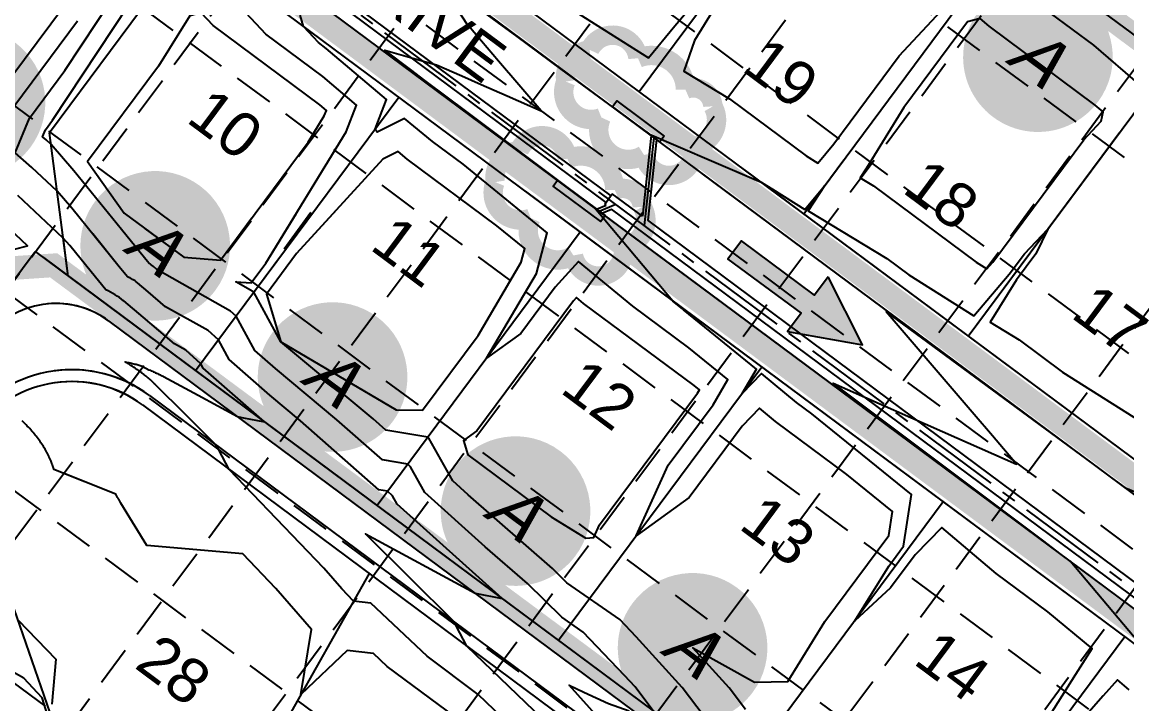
# Model space of a CAD drawing. Header units: feet. Extents: x 2260 to 6199, y 3666 to 7344.
# Drawn here: x 3980.3 to 4353.2, y 6074.7 to 6305 of the extents above; entities that cross this region are included whole.
import ezdxf
from ezdxf.enums import TextEntityAlignment as Align

# ---------------------------------------------------------------- set-up
doc = ezdxf.new("R2010")
doc.units = ezdxf.units.FT
doc.header["$LTSCALE"] = 40
doc.header["$MEASUREMENT"] = 0
doc.linetypes.add('CENTER2', pattern=[1.125, 0.75, -0.125, 0.125, -0.125])
doc.linetypes.add('HIDDEN', pattern=[0.375, 0.25, -0.125])
doc.layers.get('0').update_dxf_attribs({"linetype": 'CONTINUOUS'})
for name, color, linetype in [('ALTURA LOGO', 4, 'CONTINUOUS'), ('CL-STORM', 4, 'CENTER2'), ('CONTROL', 8, 'CONTINUOUS'), ('EOP-PROP', 4, 'CONTINUOUS'), ('EROSION BLANKETS', 84, 'CONTINUOUS'), ('FLOW-ARROWS', 253, 'CONTINUOUS'), ('GRID', 254, 'HIDDEN'), ('INLET', 3, 'CONTINUOUS'), ('INLET PROTECTION', 5, 'CONTINUOUS'), ('LOT-NOS', 4, 'CONTINUOUS'), ('lots-line', 4, 'CONTINUOUS'), ('PC', 43, 'CONTINUOUS'), ('ST-ROW', 2, 'CONTINUOUS'), ('STORM', 3, 'CONTINUOUS'), ('STREET-NAME', 3, 'CONTINUOUS')]:
    doc.layers.add(name, color=color, linetype=linetype)
doc.styles.add('altura', font='ARIAL.TTF', dxfattribs={"oblique": 15})
doc.styles.get("Standard").update_dxf_attribs({"font": 'ARIAL.TTF'})

# ---------------------------------------------------------------- blocks, each defined once
blk = doc.blocks.new('arrow')
blk.add_lwpolyline([(-67.01, -25.36), (-59.33, -25.42), (-59.57, -56.14), (-51.89, -56.2), (-51.65, -25.48), (-43.97, -25.54), (-55.3, -2.41), (-67.01, -25.36)], close=True)
at = {"color": 254}
for points in [[(-43.97, -25.54), (-67.01, -25.36), (-55.3, -2.41), (-67.01, -25.36)], [(-59.57, -56.14), (-51.89, -56.2), (-59.33, -25.42), (-51.65, -25.48)]]:
    blk.add_solid(points, dxfattribs=at)

msp = doc.modelspace()

# ---------------------------------------------------------------- hatches: boundary and pattern name
at = {"layer": 'ALTURA LOGO'}
h = msp.add_hatch(color=42, dxfattribs=at)
edge = h.paths.add_edge_path()
edge.add_ellipse((4323.19, 6293.14), major_axis=(15.08, 20.26), ratio=1, start_angle=269.9984, end_angle=449.9984)
edge.add_ellipse((4323.19, 6293.14), major_axis=(15.08, 20.26), ratio=1, start_angle=89.9974, end_angle=269.9974)
h.paths.add_polyline_path([(4298.72, 6298.38), (4334.91, 6271.45), (4348.28, 6289.41), (4312.1, 6316.34)], flags=24)
h = msp.add_hatch(color=42, dxfattribs=at)
edge = h.paths.add_edge_path()
edge.add_ellipse((3962.84, 6277.81), major_axis=(15.08, 20.26), ratio=1, start_angle=269.9984, end_angle=449.9984)
edge.add_ellipse((3962.84, 6277.81), major_axis=(15.08, 20.26), ratio=1, start_angle=89.9974, end_angle=269.9974)
h.paths.add_polyline_path([(3938.37, 6283.05), (3974.56, 6256.12), (3987.93, 6274.08), (3951.75, 6301.01)], flags=24)
h = msp.add_hatch(color=42, dxfattribs=at)
edge = h.paths.add_edge_path()
edge.add_ellipse((4025.21, 6229.43), major_axis=(15.08, 20.26), ratio=1, start_angle=269.9984, end_angle=449.9984)
edge.add_ellipse((4025.21, 6229.43), major_axis=(15.08, 20.26), ratio=1, start_angle=89.9974, end_angle=269.9974)
h.paths.add_polyline_path([(4000.75, 6234.67), (4036.93, 6207.73), (4050.3, 6225.7), (4014.12, 6252.63)], flags=24)
h = msp.add_hatch(color=42, dxfattribs=at)
edge = h.paths.add_edge_path()
edge.add_ellipse((4085.08, 6185.13), major_axis=(15.08, 20.26), ratio=1, start_angle=269.9984, end_angle=449.9984)
edge.add_ellipse((4085.08, 6185.13), major_axis=(15.08, 20.26), ratio=1, start_angle=89.9974, end_angle=269.9974)
h.paths.add_polyline_path([(4060.62, 6190.37), (4096.8, 6163.44), (4110.18, 6181.4), (4073.99, 6208.34)], flags=24)
h = msp.add_hatch(color=42, dxfattribs=at)
edge = h.paths.add_edge_path()
edge.add_ellipse((4146.84, 6139.86), major_axis=(15.08, 20.26), ratio=1, start_angle=269.9984, end_angle=449.9984)
edge.add_ellipse((4146.84, 6139.86), major_axis=(15.08, 20.26), ratio=1, start_angle=89.9974, end_angle=269.9974)
h.paths.add_polyline_path([(4122.38, 6145.11), (4158.56, 6118.17), (4171.93, 6136.14), (4135.75, 6163.07)], flags=24)
h = msp.add_hatch(color=42, dxfattribs=at)
edge = h.paths.add_edge_path()
edge.add_ellipse((4206.61, 6093.69), major_axis=(15.08, 20.26), ratio=1, start_angle=269.9984, end_angle=449.9984)
edge.add_ellipse((4206.61, 6093.69), major_axis=(15.08, 20.26), ratio=1, start_angle=89.9974, end_angle=269.9974)
h.paths.add_polyline_path([(4182.15, 6098.93), (4218.33, 6072), (4231.7, 6089.96), (4195.52, 6116.89)], flags=24)

# ---------------------------------------------------------------- linework, layer by layer
at = {"layer": 'CL-STORM', "color": 7}
for p, q in [((4379.6, 6095.57), (3749.2, 6564.15)), ((4193.57, 6266), (4190.29, 6236.29)), ((4175.07, 6241.12), (4180.66, 6243.45))]:
    msp.add_line(p, q, dxfattribs=at)
at = {"layer": 'EOP-PROP', "color": 7}
for p, q in [((4394.99, 6116.28), (3734.09, 6607.53)), ((4376.5, 6091.4), (3975.05, 6389.8)), ((4394.99, 6116.28), (4210.01, 6253.78)), ((4376.5, 6091.4), (4164.14, 6249.25)), ((4009.55, 6204.04), (4299.84, 5988.27)), ((4009.55, 6204.04), (4299.84, 5988.27)), ((4023.26, 6178.9), (4292.69, 5978.64)), ((4023.26, 6178.9), (4292.69, 5978.64))]:
    msp.add_line(p, q, dxfattribs=at)
for centre, radius, end in [((3991.66, 6179.97), 30, 143.3765), ((3991.66, 6179.97), 30, 95.4118), ((3997.01, 6143.59), 44, 143.3765), ((3997.01, 6143.59), 44, 97.7701)]:
    msp.add_arc(centre, radius, 53.3765, end, dxfattribs=at)
at = {"layer": 'EROSION BLANKETS', "const_width": 8}
for points in [[(4602.61, 6185.54), (4594.7, 6185.77), (4581.32, 6188.16), (4548.13, 6193.66), (4524.08, 6198.81), (4500.36, 6207.34), (4479.13, 6216.28), (4450.8, 6231.64), (4430.94, 6244.43), (4165.96, 6441.59), (4022.75, 6547.63), (3801.04, 6712.75), (3796.89, 6714.47), (3794.32, 6715.02), (3793.53, 6715.06)], [(3752.68, 6599.32), (4178.75, 6282.76), (4404.64, 6114.81), (4413.53, 6108.72), (4433.02, 6097.11), (4451.27, 6088.64), (4461.99, 6084.14), (4485.49, 6075.83), (4501.27, 6071.76), (4522.49, 6067.49), (4546.56, 6065.09), (4580.65, 6064.83), (4598.92, 6066.37), (4605.35, 6068.5), (4607.87, 6070.86), (4610.49, 6074.4), (4612.13, 6078.17), (4612.4, 6081.29), (4612.25, 6086.79), (4608.82, 6122.23), (4603.5, 6181.15), (4602.91, 6188.52)], [(3888.24, 6299.25), (3952.84, 6385.69), (3956.5, 6388.09), (3960.99, 6389.35), (3964.54, 6389.58), (3968.22, 6388.74), (3971.27, 6387.33), (3973.4, 6385.81), (4379.05, 6084.31), (4392.82, 6074.72), (4408.69, 6065.45), (4411.34, 6064.09)], [(3976.08, 6221.86), (3990.92, 6222.85), (4004.59, 6212.73), (4023.04, 6199.06), (4312.28, 5984.6), (4335.45, 5969.38), (4378.94, 5945.55), (4411.45, 5932.51), (4447.02, 5920.79), (4482.49, 5912.79), (4519.39, 5907.07), (4547.13, 5905.07), (4592.25, 5905.56), (4612.56, 5907.2), (4624.33, 5910.34), (4625.15, 5910.71), (4625.25, 5910.86)]]:
    msp.add_lwpolyline(points, dxfattribs=at)
at = {"layer": 'FLOW-ARROWS', "color": 7}
for points in [[(4013.44, 6301.69, 0, 1.67, 0), (4010.5, 6297.64, 0, 0, 0), (4000.21, 6283.45, 0, 0, 0)], [(4272.12, 6276.48, 0, 1.67, 0), (4275.15, 6280.46, 0, 0, 0), (4283.43, 6291.34, 0, 0, 0)], [(4327.69, 6235.18, 0, 1.67, 0), (4330.72, 6239.16, 0, 0, 0), (4339, 6250.04, 0, 0, 0)], [(4327.69, 6235.18, 0, 1.67, 0), (4330.72, 6239.16, 0, 0, 0), (4339, 6250.04, 0, 0, 0)], [(4081.99, 6246.5, 0, 1.67, 0), (4079.05, 6242.45, 0, 0, 0), (4068.76, 6228.26, 0, 0, 0)], [(4143.15, 6200.96, 0, 1.67, 0), (4140.22, 6196.92, 0, 0, 0), (4129.93, 6182.73, 0, 0, 0)], [(4143.15, 6200.96, 0, 1.67, 0), (4140.22, 6196.92, 0, 0, 0), (4129.93, 6182.73, 0, 0, 0)], [(4206.06, 6157.95, 0, 1.67, 0), (4203.12, 6153.9, 0, 0, 0), (4192.83, 6139.71, 0, 0, 0)], [(4206.06, 6157.95, 0, 1.67, 0), (4203.12, 6153.9, 0, 0, 0), (4192.83, 6139.71, 0, 0, 0)], [(4266.4, 6111.3, 0, 1.67, 0), (4263.46, 6107.25, 0, 0, 0), (4253.17, 6093.06, 0, 0, 0)], [(4266.4, 6111.3, 0, 1.67, 0), (4263.46, 6107.25, 0, 0, 0), (4253.17, 6093.06, 0, 0, 0)], [(3987.17, 6084.99, 0, 1.67, 0), (3985.74, 6089.78, 0, 0, 0), (3982.33, 6101.16, 0, 0, 0)], [(4087.23, 6093.91, 0, 1.67, 0), (4084.77, 6089.56, 0, 0, 0), (4081.06, 6082.96, 0, 0, 0)], [(4087.23, 6093.91, 0, 1.67, 0), (4084.77, 6089.56, 0, 0, 0), (4081.06, 6082.96, 0, 0, 0)]]:
    msp.add_lwpolyline(points, format="xyseb", dxfattribs=at)
msp.add_lwpolyline([(4077.79, 6240.72), (4068.76, 6228.26)], dxfattribs=at)
at = {"layer": 'GRID', "linetype": 'HIDDEN', "ltscale": 1.35}
for p, q in [((3332.84, 7014.93), (5935.28, 5085.76)), ((3301.73, 6972.95), (5904.16, 5043.78)), ((3270.61, 6930.98), (5873.05, 5001.81)), ((3239.5, 6889.01), (5841.93, 4959.83)), ((3208.38, 6847.03), (5810.82, 4917.86)), ((3177.27, 6805.06), (5779.7, 4875.88)), ((3146.15, 6763.08), (5748.58, 4833.91)), ((3115.04, 6721.11), (5717.47, 4791.93)), ((4317.06, 6675.58), (3227.87, 5206.28)), ((4359.03, 6644.46), (3269.85, 5175.16)), ((4401.01, 6613.35), (3311.82, 5144.05)), ((4442.98, 6582.23), (3353.8, 5112.93)), ((4484.96, 6551.12), (3395.77, 5081.82)), ((4526.93, 6520), (3437.75, 5050.7)), ((4568.91, 6488.89), (3479.72, 5019.59)), ((4610.88, 6457.77), (3521.7, 4988.47))]:
    msp.add_line(p, q, dxfattribs=at)
at = {"layer": 'INLET', "color": 7}
for points in [[(4197.06, 6266.52), (4195.57, 6264.51), (4179.52, 6276.44), (4181.01, 6278.45)], [(4197.06, 6266.52), (4195.57, 6264.51), (4179.52, 6276.44), (4181.01, 6278.45)], [(4197.06, 6266.52), (4195.57, 6264.51), (4179.52, 6276.44), (4181.01, 6278.45)], [(4177.08, 6239.63), (4175.59, 6237.63), (4159.54, 6249.56), (4161.03, 6251.56)], [(4177.08, 6239.63), (4175.59, 6237.63), (4159.54, 6249.56), (4161.03, 6251.56)], [(4177.08, 6239.63), (4175.59, 6237.63), (4159.54, 6249.56), (4161.03, 6251.56)], [(4177.08, 6239.63), (4175.59, 6237.63), (4159.54, 6249.56), (4161.03, 6251.56)]]:
    msp.add_lwpolyline(points, close=True, dxfattribs=at)
at = {"layer": 'INLET PROTECTION', "color": 170, "ltscale": 100, "const_width": 6.54}
for points in [[(4188.17, 6292.79, 0.520567), (4188.17, 6292.79, 0.765195), (4171.85, 6295.62, 0.417879), (4163.8, 6284.91, 0.6649), (4175.84, 6272.77, 0.744833), (4190.21, 6260.13, 0.975642), (4207.05, 6262.91, 0.520567), (4213.48, 6276.55, 0.520567), (4204.18, 6282.21, 0.540264), (4188.17, 6292.79)], [(4164.35, 6258.84, 0.520567), (4164.35, 6258.84, 0.765195), (4148.03, 6261.67, 0.417879), (4139.98, 6250.96, 0.6649), (4152.02, 6238.82, 0.744833), (4166.38, 6226.18, 0.975642), (4183.23, 6228.96, 0.520567), (4189.65, 6242.6, 0.520567), (4180.36, 6248.26, 0.540264), (4164.35, 6258.84)]]:
    msp.add_lwpolyline(points, format="xyb", close=True, dxfattribs=at)
at = {"layer": 'lots-line', "color": 7}
for p, q in [((4423.94, 6249.89), (3799.93, 6713.72)), ((4188.54, 6281.58), (4257.14, 6373.87)), ((4037.2, 6331.76), (3989.53, 6267.62)), ((4244.11, 6240.27), (4312.71, 6332.57)), ((4299.68, 6198.97), (4368.28, 6291.26)), ((4107.43, 6279.57), (4038.82, 6187.27)), ((3995.81, 6219.24), (3989.53, 6267.62)), ((4299.68, 6198.97), (4350.75, 6267.68)), ((4244.11, 6240.27), (4257.64, 6258.48)), ((4078.61, 6240.8), (4038.82, 6187.27)), ((3995.81, 6219.24), (3994.1, 6232.43)), ((4168.69, 6234.03), (4100.09, 6141.74)), ((4168.69, 6234.03), (4100.09, 6141.74)), ((3718.5, 5869.47), (3984.65, 6227.54)), ((3984.65, 6227.54), (4302.23, 5991.48)), ((3987.46, 6225.45), (4302.23, 5991.48)), ((4229.95, 6188.5), (4161.35, 6096.2)), ((4229.95, 6188.5), (4161.35, 6096.2)), ((4020.87, 6175.69), (4290.3, 5975.43)), ((4020.87, 6175.69), (4290.3, 5975.43)), ((4004.29, 6029.92), (3959.18, 6159.75)), ((4291.21, 6142.96), (4222.61, 6050.67)), ((4291.21, 6142.96), (4222.61, 6050.67)), ((4097.42, 6118.8), (4045.25, 6026.25)), ((4097.42, 6118.8), (4045.25, 6026.25)), ((4352.47, 6097.43), (4283.87, 6005.13)), ((4352.47, 6097.43), (4283.87, 6005.13))]:
    msp.add_line(p, q, dxfattribs=at)
for end in [143.3765, 97.9831]:
    msp.add_arc((3997.01, 6143.59), 40, 53.3765, end, dxfattribs=at)
at = {"layer": 'PC', "color": 43, "flags": 128}
for points, elevation in [([(4168.21, 6307.73), (4191.69, 6292.9), (4200.65, 6303.72), (4235.67, 6344.98), (4207.24, 6298.82), (4203.62, 6288.42), (4219.02, 6279.05), (4244.94, 6259.77), (4248.86, 6257.31), (4254.26, 6263.87), (4276.33, 6293.56), (4292.12, 6310.49)], 552), ([(3972.1, 6280.49), (4003.12, 6322.23)], 557), ([(4158.76, 6066.96), (4130.39, 6094.29), (4130.39, 6094.29), (4130.39, 6094.29), (4126.82, 6101.09), (4126.09, 6102.47), (4096.23, 6132.14), (4133.25, 6112.1), (4142.32, 6110.34), (4142.32, 6110.34), (4106.88, 6142.15), (4105.27, 6145.03), (4103.66, 6146.54), (4100.71, 6147.04), (4074.29, 6170.34), (4063.92, 6179), (4050.12, 6191.09), (4046.54, 6197.65), (4043.1, 6200.79), (4028.73, 6208.86), (4022.88, 6213.85), (4019.24, 6216.91), (4019.24, 6216.92), (4019.18, 6216.96), (4018.8, 6217.26), (4018.4, 6217.56), (4017.99, 6217.84), (4017.58, 6218.1), (4017.17, 6218.34), (4016.74, 6218.58), (4016.32, 6218.79), (4015.88, 6218.99), (4013.08, 6222.38), (3997.08, 6242.15), (3992.1, 6247.86), (3983.58, 6255.83), (3977.92, 6260.86), (3982.82, 6272.57), (3994.75, 6288.63), (4016.74, 6322.06)], 555), ([(4222.88, 6054.22), (4203.05, 6080.29), (4187.59, 6097.45), (4182.08, 6103.2), (4164.19, 6115.67), (4159.33, 6120.42), (4130.9, 6145.34), (4125.62, 6150.08), (4117.58, 6164.48), (4117.23, 6164.8), (4103.09, 6167.19), (4098.73, 6171.03), (4067.64, 6197), (4058.51, 6213.75), (4058.19, 6214.04), (4052.4, 6217.29), (4057.63, 6216.9), (4062.57, 6223.55), (4089.62, 6267.88), (4093.13, 6276.99), (4081.84, 6286.59), (4062.52, 6300.95), (4042.43, 6322.54)], 553), ([(4193.23, 6072.5), (4187.17, 6080.46), (4183.63, 6084.39), (4169.64, 6099), (4162.49, 6103.99), (4150.83, 6115.38), (4136.61, 6127.84), (4116.25, 6146.11), (4111.43, 6154.75), (4110.44, 6155.67), (4101.9, 6157.12), (4086.51, 6170.68), (4065.78, 6188), (4058.88, 6194.04), (4052.52, 6205.7), (4050.65, 6207.41), (4025.75, 6221.41), (4024.58, 6222.41), (4023.85, 6223.02), (4023.85, 6223.02), (4023.84, 6223.03), (4023.76, 6223.09), (4023.68, 6223.15), (4023.6, 6223.2), (4023.52, 6223.26), (4023.44, 6223.31), (4023.35, 6223.35), (4023.27, 6223.4), (4023.18, 6223.44), (4022.62, 6224.11), (3997.78, 6254.8), (3990.04, 6263.67), (3988.34, 6265.27), (3987.21, 6266.27), (3988.19, 6268.61), (3990.57, 6271.82), (4021.35, 6318.63)], 554), ([(4308.04, 6040.53), (4336.01, 6084.74), (4341.51, 6093.43), (4326.55, 6105.84), (4309.06, 6118.83), (4290.71, 6134.3), (4281.72, 6125.1), (4273.46, 6113.99), (4261.38, 6102.83), (4272.81, 6121.29), (4277.8, 6128.01), (4280.46, 6145.47), (4246.86, 6172.73), (4241.71, 6176.56), (4229.82, 6186.3), (4223.33, 6179.59), (4228.15, 6187.84), (4203.56, 6207.86), (4203.15, 6208.17), (4199.95, 6210.79), (4187.6, 6225.5), (4173.52, 6242.28), (4169.07, 6245.62), (4143.9, 6264.53), (4129.09, 6275.65), (4124.19, 6279.33), (4116.25, 6285.29), (4111.39, 6288.97), (4102.67, 6295.56), (4112.13, 6292.83), (4120.13, 6290.51), (4128.67, 6286.8), (4135.25, 6283.93), (4143.97, 6280.08), (4155.48, 6275), (4141.09, 6291.8), (4135.35, 6298.58), (4130.43, 6304.38), (4120.57, 6319.64)], 551), ([(4036.9, 6307.07), (4026.26, 6290.06), (4002.39, 6257.96), (4014.77, 6240.46), (4034.83, 6225.55), (4047.25, 6224.62), (4076.87, 6264.47), (4082.28, 6273.34), (4082.98, 6275.16), (4080.73, 6277.08), (4044.76, 6303.81), (4040.74, 6308.13), (4036.9, 6307.07)], 554), ([(4224.45, 6072.86), (4218.92, 6080.13), (4206.74, 6093.64), (4227.52, 6082.11), (4238.71, 6082.3), (4251.25, 6102.54), (4272.89, 6131.66), (4274.11, 6139.68), (4258.67, 6152.21), (4234.62, 6170.09), (4229.15, 6174.57), (4223.3, 6168.52), (4205.4, 6144.44), (4187.59, 6131.51), (4198.32, 6155.32), (4213.53, 6175.78), (4218.52, 6184.33), (4205.37, 6195.04), (4186.48, 6209.08), (4168.13, 6224.19), (4160.18, 6215.44), (4148.6, 6199.86), (4137.07, 6191.49), (4153.92, 6220.09), (4157.54, 6233.85), (4129.18, 6256.96), (4118.82, 6264.67), (4109.39, 6272.45), (4100.14, 6267.85), (4099.41, 6268.78), (4103.27, 6278.82), (4082.95, 6296.1), (4080.27, 6298.09), (4075.26, 6303.48), (4074.19, 6307.34)], 552), ([(4134.31, 6309.6), (4142.31, 6303.71), (4147.25, 6300.08), (4162.17, 6289.11), (4187.53, 6270.45), (4189.02, 6269.36), (4192.01, 6267.16), (4213.01, 6258.13), (4229.78, 6250.92), (4233.03, 6248.94), (4233.59, 6248.52), (4244.5, 6241.67), (4251.14, 6249.74), (4245.67, 6241.26), (4272.23, 6225.13), (4279.65, 6219.62), (4301.59, 6205.84), (4313.49, 6219.85), (4318.6, 6226.73), (4326.52, 6235.08), (4322.5, 6226.74), (4316, 6217.99), (4307.06, 6203.64), (4316.8, 6197.68), (4331.53, 6186.73), (4357.75, 6170.18)], 551), ([(4357.67, 6283.67), (4342.03, 6297.22), (4327.47, 6308.04)], 551), ([(3977.46, 6276.53), (3998.94, 6305.43)], 556), ([(4299.45, 6305.05), (4277.97, 6276.15), (4265.34, 6255.64), (4263.23, 6252.38), (4267.66, 6249.69), (4302.33, 6223.91), (4305.99, 6221.61), (4307.97, 6223.95), (4338.65, 6265.23), (4344.59, 6271.49), (4345.16, 6274.71), (4342.56, 6276.97), (4306.69, 6303.63), (4303.73, 6306.25), (4299.45, 6305.05)], 552), ([(4267.7, 6259.48), (4265.34, 6255.64), (4263.23, 6252.38), (4267.66, 6249.69), (4302.33, 6223.91), (4305.99, 6221.61), (4307.97, 6223.95), (4338.65, 6265.23), (4339.97, 6266.61)], 552), ([(4102, 6258.68), (4072.95, 6226.87), (4062.72, 6213.12), (4067.64, 6197), (4106.57, 6174.04), (4115.43, 6173.94), (4134.18, 6199.16), (4148.77, 6223.92), (4149.98, 6228.5), (4140.52, 6236.21), (4110.31, 6258.66), (4107.17, 6261.26), (4102, 6258.68)], 553), ([(4220.69, 6254.83), (4229.78, 6250.92), (4233.03, 6248.94), (4233.59, 6248.52), (4244.5, 6241.67), (4251.14, 6249.74), (4245.67, 6241.26), (4272.23, 6225.13), (4279.65, 6219.62), (4301.59, 6205.84), (4313.49, 6219.85), (4318.6, 6226.73), (4326.52, 6235.08), (4322.5, 6226.74), (4316, 6217.99), (4307.06, 6203.64), (4316.8, 6197.68), (4331.53, 6186.73), (4357.75, 6170.18)], 551), ([(4224.45, 6072.86), (4218.92, 6080.13), (4206.74, 6093.64), (4227.52, 6082.11), (4238.71, 6082.3), (4251.25, 6102.54), (4272.89, 6131.66), (4274.11, 6139.68), (4258.67, 6152.21), (4234.62, 6170.09), (4229.15, 6174.57), (4223.3, 6168.52), (4205.4, 6144.44), (4187.59, 6131.51), (4198.32, 6155.32), (4213.53, 6175.78), (4218.52, 6184.33), (4205.37, 6195.04), (4186.48, 6209.08), (4168.13, 6224.19), (4160.18, 6215.44), (4148.6, 6199.86), (4137.07, 6191.49), (4153.92, 6220.09), (4157.54, 6233.85), (4141.4, 6247)], 552), ([(4308.04, 6040.53), (4336.01, 6084.74), (4341.51, 6093.43), (4326.55, 6105.84), (4309.06, 6118.83), (4290.71, 6134.3), (4281.72, 6125.1), (4273.46, 6113.99), (4261.38, 6102.83), (4272.81, 6121.29), (4277.8, 6128.01), (4280.46, 6145.47), (4246.86, 6172.73), (4241.71, 6176.56), (4229.82, 6186.3), (4223.33, 6179.59), (4228.15, 6187.84), (4203.56, 6207.86), (4203.15, 6208.17), (4199.95, 6210.79), (4187.6, 6225.5), (4173.52, 6242.28), (4169.07, 6245.62), (4164.23, 6249.25)], 551), ([(4150.39, 6062.43), (4134.26, 6077.98), (4116.96, 6090.84), (4097.98, 6108.77), (4092.16, 6109.47), (4088.21, 6113.65), (4082.16, 6120.64), (4050.14, 6153.94), (4050.14, 6153.94), (4050.14, 6153.94), (4046.64, 6160.6), (4045.83, 6162.12), (4035.08, 6172.81), (4025.68, 6182.15), (4025.55, 6182.28), (4025.45, 6182.38), (4025.23, 6182.6), (4025.14, 6182.69), (4024.9, 6182.91), (4024.82, 6183), (4024.58, 6183.22), (4024.5, 6183.3), (4024.25, 6183.53), (4024.17, 6183.6), (4023.92, 6183.83), (4023.84, 6183.91), (4023.58, 6184.13), (4023.51, 6184.2), (4023.24, 6184.43), (4023.17, 6184.5), (4022.9, 6184.73), (4022.83, 6184.79), (4022.56, 6185.02), (4022.49, 6185.08), (4022.21, 6185.31), (4022.14, 6185.37), (4021.86, 6185.6), (4021.8, 6185.65), (4021.5, 6185.88), (4021.44, 6185.93), (4021.15, 6186.16), (4021.09, 6186.21), (4020.79, 6186.44), (4020.73, 6186.48), (4020.42, 6186.72), (4020.37, 6186.76), (4020.05, 6186.99), (4020.01, 6187.03), (4019.68, 6187.26), (4019.64, 6187.29), (4019.31, 6187.53), (4019.27, 6187.55), (4018.94, 6187.79), (4018.9, 6187.81), (4018.56, 6188.05), (4018.52, 6188.07), (4018.17, 6188.3), (4018.15, 6188.32), (4017.79, 6188.56), (4017.76, 6188.58), (4017.4, 6188.81), (4017.38, 6188.82), (4017.01, 6189.05), (4016.99, 6189.07), (4016.62, 6189.3), (4016.6, 6189.31), (4016.22, 6189.54), (4016.21, 6189.54), (4015.82, 6189.77), (4015.82, 6189.78), (4015.42, 6190.01), (4015.42, 6190.01), (4015.02, 6190.24), (4015.47, 6190.15), (4015.91, 6190.07), (4016.34, 6189.98), (4016.77, 6189.89), (4017.18, 6189.8), (4017.58, 6189.71), (4017.97, 6189.62), (4018.35, 6189.52), (4018.72, 6189.42), (4019.08, 6189.33), (4019.44, 6189.23), (4019.78, 6189.13), (4020.12, 6189.02), (4020.45, 6188.92), (4020.77, 6188.81), (4023.03, 6187.57), (4023.45, 6187.4), (4023.85, 6187.24), (4024.24, 6187.08), (4024.61, 6186.92), (4024.98, 6186.76), (4025.33, 6186.6), (4025.68, 6186.44), (4026.02, 6186.28), (4026.34, 6186.13), (4026.66, 6185.98), (4026.97, 6185.82), (4027.27, 6185.67), (4027.56, 6185.52), (4027.84, 6185.37), (4028, 6185.28), (4039.67, 6178.97), (4052.99, 6171.76), (4055.02, 6171.36), (4062.07, 6169.99), (4041.36, 6188.13), (4040.56, 6189.6), (4035.56, 6194.16), (4031.72, 6196.32), (4021.18, 6205.3), (4014.62, 6210.81), (4014.62, 6210.81), (4014.52, 6210.89), (4013.83, 6211.44), (4013.12, 6211.96), (4012.39, 6212.47), (4011.65, 6212.94), (4010.89, 6213.38), (4010.13, 6213.8), (4009.36, 6214.19), (4008.59, 6214.54), (4003.54, 6220.65), (3996.38, 6229.49), (3994.15, 6232.05), (3978.82, 6246.4)], 556), ([(4086.36, 6241.56), (4072.95, 6226.87), (4062.72, 6213.12), (4067.64, 6197), (4106.57, 6174.04), (4115.43, 6173.94), (4134.18, 6199.16), (4148.77, 6223.92), (4149.98, 6228.5), (4140.52, 6236.21), (4127.81, 6245.66)], 553), ([(4222.88, 6054.22), (4203.05, 6080.29), (4187.59, 6097.45), (4182.08, 6103.2), (4164.19, 6115.67), (4159.33, 6120.42), (4130.9, 6145.34), (4125.62, 6150.08), (4117.58, 6164.48), (4117.23, 6164.8), (4103.09, 6167.19), (4098.73, 6171.03), (4067.64, 6197), (4058.51, 6213.75), (4058.19, 6214.04), (4052.4, 6217.29), (4057.63, 6216.9), (4062.57, 6223.55), (4072.74, 6240.22)], 553), ([(3977.7, 6228.36), (3982.13, 6229.41), (3974.06, 6236.97)], 557), ([(4021.86, 6235.19), (4034.83, 6225.55), (4047.25, 6224.62), (4057.74, 6238.74)], 554), ([(4158.76, 6066.96), (4130.39, 6094.29), (4130.39, 6094.29), (4130.39, 6094.29), (4126.82, 6101.09), (4126.09, 6102.47), (4096.23, 6132.14), (4133.25, 6112.1), (4142.32, 6110.34), (4142.32, 6110.34), (4106.88, 6142.15), (4105.27, 6145.03), (4103.66, 6146.54), (4100.71, 6147.04), (4074.29, 6170.34), (4063.92, 6179), (4050.12, 6191.09), (4046.54, 6197.65), (4043.1, 6200.79), (4028.73, 6208.86), (4022.88, 6213.85), (4019.24, 6216.91), (4019.24, 6216.92), (4019.18, 6216.96), (4018.8, 6217.26), (4018.4, 6217.56), (4017.99, 6217.84), (4017.58, 6218.1), (4017.17, 6218.34), (4016.74, 6218.58), (4016.32, 6218.79), (4015.88, 6218.99), (4013.08, 6222.38), (4004.13, 6233.44)], 555), ([(4193.23, 6072.5), (4187.17, 6080.46), (4183.63, 6084.39), (4169.64, 6099), (4162.49, 6103.99), (4150.83, 6115.38), (4136.61, 6127.84), (4116.25, 6146.11), (4111.43, 6154.75), (4110.44, 6155.67), (4101.9, 6157.12), (4086.51, 6170.68), (4065.78, 6188), (4058.88, 6194.04), (4052.52, 6205.7), (4050.65, 6207.41), (4025.75, 6221.41), (4024.58, 6222.41), (4023.85, 6223.02), (4023.85, 6223.02), (4023.84, 6223.03), (4023.76, 6223.09), (4023.68, 6223.15), (4023.6, 6223.2), (4023.52, 6223.26), (4023.44, 6223.31), (4023.35, 6223.35), (4023.27, 6223.4), (4023.18, 6223.44), (4022.62, 6224.11), (4014.26, 6234.44)], 554), ([(4166.39, 6210.82), (4133.76, 6166.91), (4129.27, 6163.65), (4130.74, 6158.82), (4158.83, 6137.94), (4170.58, 6130.74), (4173.24, 6130.97), (4175.14, 6135.17), (4208.24, 6179.71), (4208.9, 6180.82), (4207.18, 6182.22), (4169.82, 6209.99), (4167.43, 6211.96), (4166.39, 6210.82)], 553), ([(4166.39, 6210.82), (4133.76, 6166.91), (4129.27, 6163.65), (4130.74, 6158.82), (4158.83, 6137.94), (4170.58, 6130.74), (4173.24, 6130.97), (4175.14, 6135.17), (4208.24, 6179.71), (4208.9, 6180.82), (4207.18, 6182.22), (4169.82, 6209.99), (4167.43, 6211.96), (4166.39, 6210.82)], 553), ([(4355.62, 6097.25), (4334.03, 6122.97), (4331.07, 6125.2), (4329.58, 6126.31), (4325.14, 6129.65), (4289.61, 6156.34), (4254.07, 6183.03), (4295.76, 6164.62), (4315.99, 6155.69), (4307.81, 6165.25), (4301.61, 6172.49), (4288.83, 6187.41), (4271.97, 6207.1), (4307.77, 6180.77), (4343.57, 6154.44), (4348.04, 6151.14), (4352.52, 6147.85), (4371.6, 6139.65)], 550), ([(4355.62, 6097.25), (4334.03, 6122.97), (4331.07, 6125.2), (4329.58, 6126.31), (4325.14, 6129.65), (4289.61, 6156.34), (4254.07, 6183.03), (4295.76, 6164.62), (4315.99, 6155.69), (4307.81, 6165.25), (4301.61, 6172.49), (4288.83, 6187.41), (4271.97, 6207.1), (4307.77, 6180.77), (4343.57, 6154.44), (4348.04, 6151.14), (4352.52, 6147.85), (4371.6, 6139.65)], 550), ([(4138.12, 6061.68), (4103.53, 6087.39), (4098.92, 6091.74), (4090.02, 6092.81), (4074.4, 6077.97), (4077.93, 6099.85), (4065.96, 6113.69), (4054.73, 6125.37), (4022.39, 6128.27), (4013.6, 6142.56), (4013.6, 6142.56), (4013.48, 6142.77), (4013.37, 6142.98), (4013.26, 6143.19), (4013.14, 6143.4), (4013.02, 6143.62), (4012.9, 6143.83), (4012.78, 6144.04), (4012.65, 6144.25), (4012.52, 6144.47), (4012.4, 6144.68), (4012.27, 6144.89), (4012.13, 6145.11), (4012, 6145.32), (4011.86, 6145.54), (3991.02, 6153.96), (3990.96, 6154.13), (3990.91, 6154.31), (3990.85, 6154.48), (3990.79, 6154.66), (3990.73, 6154.84), (3990.67, 6155.01), (3990.61, 6155.19), (3990.55, 6155.36), (3990.49, 6155.54), (3990.42, 6155.72), (3990.35, 6155.89), (3990.29, 6156.07), (3990.22, 6156.25), (3990.15, 6156.42), (3990.07, 6156.6), (3990.04, 6156.7), (3989.94, 6156.92), (3989.85, 6157.14), (3989.75, 6157.36), (3989.65, 6157.58), (3989.56, 6157.8), (3989.45, 6158.02), (3989.35, 6158.24), (3989.25, 6158.46), (3989.14, 6158.68), (3989.03, 6158.9), (3988.92, 6159.12), (3988.8, 6159.34), (3988.69, 6159.56), (3988.57, 6159.78), (3988.53, 6159.87), (3988.28, 6160.31), (3988.03, 6160.75), (3987.77, 6161.19), (3987.5, 6161.63), (3987.22, 6162.06), (3986.94, 6162.5), (3986.64, 6162.94), (3986.34, 6163.38), (3986.03, 6163.81), (3985.71, 6164.25), (3985.38, 6164.68), (3985.05, 6165.12), (3984.7, 6165.55), (3984.35, 6165.99), (3983.98, 6166.42), (3983.61, 6166.85), (3983.22, 6167.28), (3982.83, 6167.72), (3982.43, 6168.15), (3982.01, 6168.58), (3981.59, 6169.01), (3981.16, 6169.44), (3980.72, 6169.87), (3980.26, 6170.3)], 557), ([(4138.12, 6061.68), (4103.53, 6087.39), (4098.92, 6091.74), (4090.02, 6092.81), (4074.4, 6077.97), (4077.93, 6099.85), (4065.96, 6113.69), (4054.73, 6125.37), (4022.39, 6128.27), (4013.6, 6142.56), (4013.6, 6142.56), (4013.48, 6142.77), (4013.37, 6142.98), (4013.26, 6143.19), (4013.14, 6143.4), (4013.02, 6143.62), (4012.9, 6143.83), (4012.78, 6144.04), (4012.65, 6144.25), (4012.52, 6144.47), (4012.4, 6144.68), (4012.27, 6144.89), (4012.13, 6145.11), (4012, 6145.32), (4011.86, 6145.54), (3994.48, 6152.56)], 557), ([(3978.89, 6103.02), (3991.7, 6089.8), (3990.35, 6074.68)], 557), ([(3973.95, 6018.03), (3988.13, 6031.46), (3988.68, 6031.97), (3989.25, 6032.47), (3989.83, 6032.95), (3990.42, 6033.41), (3991.02, 6033.86), (3991.64, 6034.3), (3992.26, 6034.72), (3992.89, 6035.13), (3993.54, 6035.51), (3994.19, 6035.89), (3994.85, 6036.25), (3995.56, 6049.4), (3987.04, 6076.83), (3980.81, 6083.4), (3964.28, 6092.65)], 557), ([(4353.99, 6079.54), (4350.01, 6082.93), (4345.18, 6077.43), (4314.14, 6042.07)], 551), ([(4353.99, 6079.54), (4350.01, 6082.93), (4345.18, 6077.43), (4314.14, 6042.07)], 551), ([(4174.75, 6070.14), (4164.92, 6081.09), (4169.87, 6078.76), (4178.23, 6074.83), (4185.2, 6072.44)], 554), ([(4174.75, 6070.14), (4164.92, 6081.09), (4169.87, 6078.76), (4178.23, 6074.83), (4185.2, 6072.44)], 554)]:
    msp.add_lwpolyline(points, dxfattribs=dict(at, elevation=elevation))
at = {"layer": 'ST-ROW', "color": 7}
for p, q in [((4400.66, 6123.91), (3731.33, 6621.42)), ((3960.96, 6388.44), (4370.83, 6083.78)), ((4400.66, 6123.91), (4224.07, 6255.17)), ((4150.09, 6247.86), (4370.83, 6083.78))]:
    msp.add_line(p, q, dxfattribs=at)
at = {"layer": 'STORM', "color": 7}
for p, q in [((4179.08, 6246.36), (3750.04, 6565.28)), ((4177.41, 6244.12), (3748.37, 6563.03)), ((4192.67, 6266.67), (4189.67, 6239.4)), ((4194.46, 6265.34), (4191.45, 6238.07)), ((4176.98, 6243.54), (4179.51, 6246.94)), ((4177.48, 6243.17), (4176.98, 6243.54)), ((4189.67, 6239.4), (4179.51, 6246.94)), ((4174.18, 6241.79), (4177.48, 6243.17)), ((4175.97, 6240.46), (4179.28, 6241.84)), ((4378.34, 6093.87), (4179.28, 6241.84)), ((4380.87, 6097.28), (4191.45, 6238.07))]:
    msp.add_line(p, q, dxfattribs=at)

# ---------------------------------------------------------------- block references
at = {"layer": 'CONTROL', "rotation": 233.9419776378433}
msp.add_blockref('arrow', (4233.41, 6149.89), dxfattribs=at)

# ---------------------------------------------------------------- texts
at = {"layer": 'ALTURA LOGO', "color": 164, "style": 'altura', "oblique": 15, "width": 1.035276}
for p in [(4318.26, 6286.92), (4020.29, 6223.2), (4080.16, 6178.91), (4141.92, 6133.64), (4201.69, 6087.47)]:
    msp.add_text('A', height=16.58, rotation=323.3354, dxfattribs=at).set_placement(p, align=Align.CENTER)
at = {"layer": 'LOT-NOS', "color": 7}
for s, p in [('19', (4236.62, 6287.9)), ('10', (4049.06, 6270.63)), ('18', (4290.8, 6246.85)), ('11', (4111.05, 6227.61)), ('11', (4111.05, 6227.61)), ('17', (4347.69, 6204.62)), ('12', (4175.27, 6179.27)), ('12', (4175.27, 6179.27)), ('13', (4235.58, 6133.3)), ('13', (4235.58, 6133.3)), ('28', (4031.59, 6086.29)), ('28', (4031.59, 6086.29)), ('14', (4294.49, 6087.68)), ('14', (4294.49, 6087.68))]:
    msp.add_text(s, height=15, rotation=323.3354, dxfattribs=at).set_placement(p, align=Align.MIDDLE_CENTER)
at = {"layer": 'STREET-NAME', "color": 7}
msp.add_text('LINCOLN DRIVE', height=15, rotation=323.3765, dxfattribs=at).set_placement((4007.08, 6379.64))

doc.saveas('drawing.dxf')
